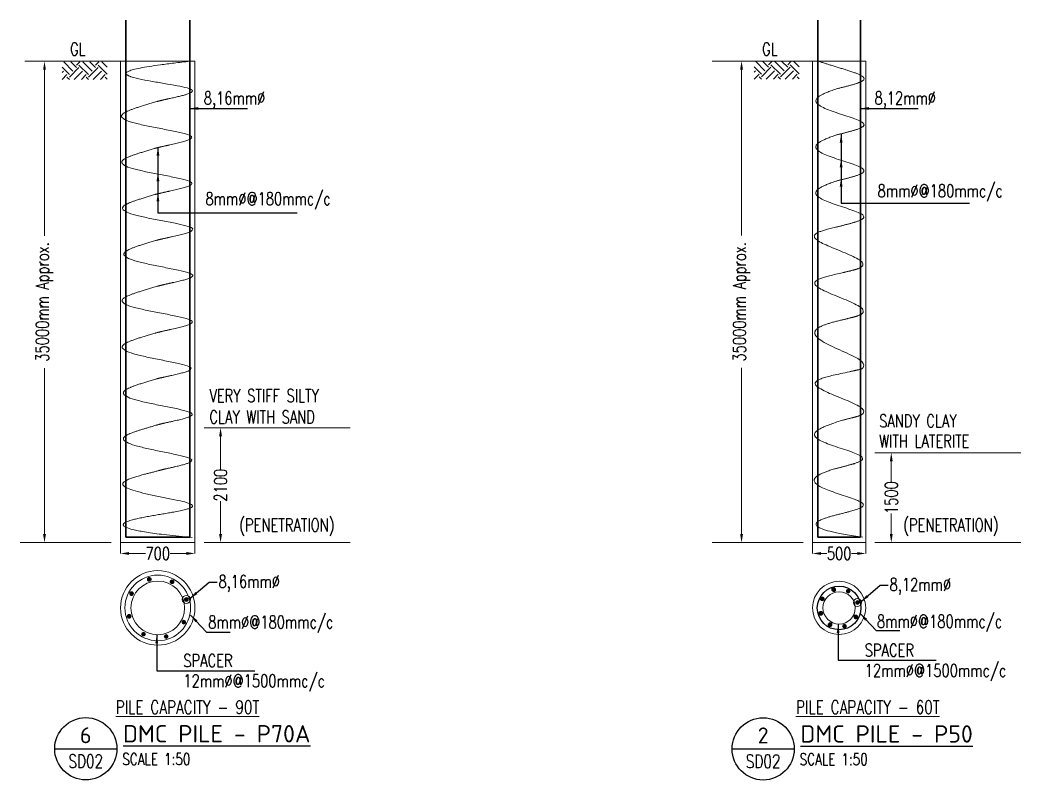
# Model space of a CAD drawing. Header units: millimetres. Extents: x -545754 to 527377, y 134623 to 1871324.
# Drawn here: x 438449 to 447856, y 201431 to 208570 of the extents above; entities that cross this region are included whole.
import ezdxf
from ezdxf.enums import TextEntityAlignment as Align

# ---------------------------------------------------------------- set-up
doc = ezdxf.new("R2010")
doc.units = ezdxf.units.MM
doc.header["$PDMODE"] = 35
doc.layers.get('Defpoints').update_dxf_attribs({"color": 252})
for name, color, linetype, lineweight in [('Geo Dim@30 Sec', 52, 'Continuous', 18), ('Geo Hatch', 86, 'Continuous', 5), ('Geo Rein Bar Main', 21, 'Continuous', 30), ('Geo Rein Bar StirrupS', 232, 'Continuous', 18), ('Geo Section Line', 84, 'Continuous', 13), ('Geo Text 100', 7, 'Continuous', 9), ('Geo-Rein Bar Main', 21, 'Continuous', 30), ('Geo-Rein Leader', 252, 'Continuous', 25), ('Geo-Sec Sml', 7, 'Continuous', 25), ('Geo-Section Line', 84, 'Continuous', 13), ('Geo-TEXT', 7, 'Continuous', 20)]:
    doc.layers.add(name, color=color, linetype=linetype, lineweight=lineweight)
doc.layers.add('GEO-TITTLE HEAD', color=7, linetype='Continuous')
doc.styles.add('Geo T Arial', font='arial.ttf', dxfattribs={"width": 0.75})
doc.styles.add('Geo Txt Narr', font='simplex8.shx')
doc.styles.add('ISCOPEUR', font='isocpeur.ttf')
doc.styles.add('simplex', font='simplex.shx', dxfattribs={"width": 0.75})
doc.styles.get("Standard").update_dxf_attribs({"font": 'arial.ttf'})
doc.dimstyles.new('Geo1-50 Dim 100', dxfattribs={"dimtxt": 120, "dimasz": 80, "dimexe": 0.11, "dimexo": 0.2, "dimgap": 0.1, "dimtad": 0, "dimdec": 0, "dimdsep": 46, "dimtxsty": 'simplex', "dimcen": 5, "dimdle": 11, "dimclrd": 252, "dimclre": 252, "dimclrt": 54, "dimadec": 0, "dimazin": 0, "dimtfac": 1, "dimtdec": 0, "dimtmove": 0, "dimatfit": 3, "dimfxl": 1, "dimlwd": -1, "dimlwe": -1, "dimarcsym": 0})

# ---------------------------------------------------------------- blocks, each defined once
blk = doc.blocks.new('GEO TITLE HEAD NAME')
at = {"layer": 'GEO-TITTLE HEAD'}
blk.add_line((-12.94, 0.02), (-1.27, 0.02), dxfattribs=at)
blk.add_circle((-7.1, 0.02), 5.84, dxfattribs=at)
at = {"layer": 'Geo-Sec Sml', "lineweight": 18, "ltscale": 0.1, "style": 'Geo T Arial'}
blk.add_attdef('WALL_SECTION', text='', height=3, dxfattribs=at).set_placement((-7.1, 3.52), align=Align.MIDDLE)
at = {"layer": 'Geo-Sec Sml', "color": 84, "style": 'Geo Txt Narr'}
blk.add_attdef('DRAWING-REF', text='', height=2.5, dxfattribs=at).set_placement((-7.1, -2.31), align=Align.MIDDLE)
at = {"layer": 'Geo-TEXT', "style": 'Geo T Arial'}
blk.add_attdef('%%ULAYOUT', (-0.1, 1.21), '', height=4, dxfattribs=at)
at = {"layer": 'Geo-TEXT'}
blk.add_attdef('SCALE', (-0.24, -3.03), '', height=2, dxfattribs=at)
blk = doc.blocks.new('*D143')
at = {"layer": 'Defpoints', "color": 0, "transparency": 16777216}
for p in [(445897, 203660.8), (446397, 203660.8), (446397, 203558.8)]:
    blk.add_point(p, dxfattribs=at)
at = {"layer": 'Geo Dim@30 Sec', "color": 252, "transparency": 16777216}
for p, q in [((445897, 203660.6), (445897, 203558.7)), ((446397, 203660.6), (446397, 203558.7))]:
    blk.add_line(p, q, dxfattribs=at)
at = {"layer": 'Geo Dim@30 Sec', "color": 252, "linetype": 'Continuous', "transparency": 16777216}
for p, q in [((445977, 203558.8), (446031.2, 203558.8)), ((446317, 203558.8), (446262.8, 203558.8))]:
    blk.add_line(p, q, dxfattribs=at)
at = {"layer": 'Geo Dim@30 Sec', "color": 252, "transparency": 16777216}
for points in [[(445977, 203572.1), (445977, 203545.4), (445897, 203558.8)], [(446317, 203572.1), (446317, 203545.4), (446397, 203558.8)]]:
    blk.add_solid(points, dxfattribs=at)
at = {"layer": 'Geo Dim@30 Sec', "color": 54, "transparency": 16777216, "insert": (446147, 203558.8), "char_height": 120, "attachment_point": 5, "style": 'simplex'}
blk.add_mtext('500', dxfattribs=at)
blk = doc.blocks.new('*D141')
at = {"layer": 'Defpoints', "color": 0, "transparency": 16777216}
for p in [(446521.5, 204505.6), (446637.2, 204505.6), (446521.5, 203660.8)]:
    blk.add_point(p, dxfattribs=at)
at = {"layer": 'Geo Dim@30 Sec', "color": 252, "transparency": 16777216}
for p, q in [((446521.7, 204505.6), (446637.3, 204505.6)), ((446521.7, 203660.8), (446637.3, 203660.8))]:
    blk.add_line(p, q, dxfattribs=at)
at = {"layer": 'Geo Dim@30 Sec', "color": 252, "linetype": 'Continuous', "transparency": 16777216}
for p, q in [((446637.2, 204425.6), (446637.2, 204233.3)), ((446637.2, 203740.8), (446637.2, 203933.1))]:
    blk.add_line(p, q, dxfattribs=at)
at = {"layer": 'Geo Dim@30 Sec', "color": 252, "transparency": 16777216}
for points in [[(446623.9, 204425.6), (446650.6, 204425.6), (446637.2, 204505.6)], [(446623.9, 203740.8), (446650.6, 203740.8), (446637.2, 203660.8)]]:
    blk.add_solid(points, dxfattribs=at)
at = {"layer": 'Geo Dim@30 Sec', "color": 54, "transparency": 16777216, "insert": (446637.2, 204083.2), "char_height": 120, "attachment_point": 5, "rotation": 90, "style": 'simplex'}
blk.add_mtext('1500', dxfattribs=at)
blk = doc.blocks.new('Rein Bar Crs')
at = {"layer": 'Geo-Rein Bar Main'}
h = blk.add_hatch(color=256, dxfattribs=at)
h.dxf.hatch_style = 1
h.paths.add_polyline_path([(-16.8, 0, 1), (16.8, 0, 1)])
at = {"layer": 'Geo-Rein Bar Main', "lineweight": 0}
blk.add_circle((0, 0), 16.8, dxfattribs=at)
blk = doc.blocks.new('*U126')
at = {"layer": 'Geo Rein Bar Main', "lineweight": 5, "xscale": 1.04887936894029, "yscale": 1.04887936894029, "zscale": 1.04887936894029}
blk.add_blockref('Rein Bar Crs', (0, 0), dxfattribs=at)
blk = doc.blocks.new('*U125')
at = {"layer": 'Geo Rein Bar Main', "color": 0, "linetype": 'ByBlock', "lineweight": -2}
for p, rotation in [((147495.6, -31805.5), 225), ((147388.9, -31891.8), 270.0000000000001), ((147632.1, -31819.9), 180), ((147718.4, -31926.6), 135), ((147374.5, -32028.3), 315), ((147703.9, -32063.1), 90.00000000000004), ((147597.2, -32149.4), 45.00000000000001)]:
    blk.add_blockref('*U126', p, dxfattribs=dict(at, rotation=rotation))
blk.add_blockref('*U126', (147460.8, -32135), dxfattribs=at)
blk = doc.blocks.new('*D142')
at = {"layer": 'Defpoints', "color": 0, "transparency": 16777216}
for p in [(445291.8, 208184.4), (445230.2, 203660.8), (445291.8, 203660.8)]:
    blk.add_point(p, dxfattribs=at)
at = {"layer": 'Geo Dim@30 Sec', "color": 252, "transparency": 16777216}
for p, q in [((445291.6, 208184.4), (445230.1, 208184.4)), ((445291.6, 203660.8), (445230.1, 203660.8))]:
    blk.add_line(p, q, dxfattribs=at)
at = {"layer": 'Geo Dim@30 Sec', "color": 252, "linetype": 'Continuous', "transparency": 16777216}
for p, q in [((445230.2, 208104.4), (445230.2, 206544.2)), ((445230.2, 203740.8), (445230.2, 205301.1))]:
    blk.add_line(p, q, dxfattribs=at)
at = {"layer": 'Geo Dim@30 Sec', "color": 252, "transparency": 16777216}
for points in [[(445216.9, 208104.4), (445243.5, 208104.4), (445230.2, 208184.4)], [(445216.9, 203740.8), (445243.5, 203740.8), (445230.2, 203660.8)]]:
    blk.add_solid(points, dxfattribs=at)
at = {"layer": 'Geo Dim@30 Sec', "color": 54, "transparency": 16777216, "insert": (445230.2, 205922.6), "char_height": 120, "attachment_point": 5, "rotation": 90, "style": 'simplex'}
blk.add_mtext('35000mm Approx.', dxfattribs=at)
blk = doc.blocks.new('*D284')
at = {"layer": 'Defpoints', "color": 0, "transparency": 16777216}
for p in [(439393.8, 203660.8), (440093.8, 203660.8), (440093.8, 203558.8)]:
    blk.add_point(p, dxfattribs=at)
at = {"layer": 'Geo Dim@30 Sec', "color": 252, "transparency": 16777216}
for p, q in [((439393.8, 203660.6), (439393.8, 203558.7)), ((440093.8, 203660.6), (440093.8, 203558.7))]:
    blk.add_line(p, q, dxfattribs=at)
at = {"layer": 'Geo Dim@30 Sec', "color": 252, "linetype": 'Continuous', "transparency": 16777216}
for p, q in [((439473.8, 203558.8), (439627.9, 203558.8)), ((440013.8, 203558.8), (439859.6, 203558.8))]:
    blk.add_line(p, q, dxfattribs=at)
at = {"layer": 'Geo Dim@30 Sec', "color": 252, "transparency": 16777216}
for points in [[(439473.8, 203572.1), (439473.8, 203545.4), (439393.8, 203558.8)], [(440013.8, 203572.1), (440013.8, 203545.4), (440093.8, 203558.8)]]:
    blk.add_solid(points, dxfattribs=at)
at = {"layer": 'Geo Dim@30 Sec', "color": 54, "transparency": 16777216, "insert": (439743.8, 203558.8), "char_height": 120, "attachment_point": 5, "style": 'simplex'}
blk.add_mtext('700', dxfattribs=at)
blk = doc.blocks.new('*U124')
at = {"layer": 'Geo Rein Bar Main', "lineweight": 5, "xscale": 1.04887936894029, "yscale": 1.04887936894029, "zscale": 1.04887936894029}
blk.add_blockref('Rein Bar Crs', (0, 0), dxfattribs=at)
blk = doc.blocks.new('*U123')
at = {"layer": 'Geo Rein Bar Main', "color": 0, "linetype": 'ByBlock', "lineweight": -2}
for p, rotation in [((147467.1, -31708.9), 225), ((147680.2, -31731.5), 180), ((147300.4, -31843.7), 270.0000000000001), ((147814.9, -31898.1), 135), ((147277.9, -32056.8), 315), ((147792.4, -32111.2), 90.00000000000004), ((147625.8, -32246), 45.00000000000001)]:
    blk.add_blockref('*U124', p, dxfattribs=dict(at, rotation=rotation))
blk.add_blockref('*U124', (147412.6, -32223.4), dxfattribs=at)
blk = doc.blocks.new('*D283')
at = {"layer": 'Defpoints', "color": 0, "transparency": 16777216}
for p in [(440218.3, 204739.3), (440334, 204739.3), (440218.3, 203660.8)]:
    blk.add_point(p, dxfattribs=at)
at = {"layer": 'Geo Dim@30 Sec', "color": 252, "transparency": 16777216}
for p, q in [((440218.5, 204739.3), (440334.1, 204739.3)), ((440218.5, 203660.8), (440334.1, 203660.8))]:
    blk.add_line(p, q, dxfattribs=at)
at = {"layer": 'Geo Dim@30 Sec', "color": 252, "linetype": 'Continuous', "transparency": 16777216}
for p, q in [((440334, 204659.3), (440334, 204350.1)), ((440334, 203740.8), (440334, 204049.9))]:
    blk.add_line(p, q, dxfattribs=at)
at = {"layer": 'Geo Dim@30 Sec', "color": 252, "transparency": 16777216}
for points in [[(440320.6, 204659.3), (440347.3, 204659.3), (440334, 204739.3)], [(440320.6, 203740.8), (440347.3, 203740.8), (440334, 203660.8)]]:
    blk.add_solid(points, dxfattribs=at)
at = {"layer": 'Geo Dim@30 Sec', "color": 54, "transparency": 16777216, "insert": (440334, 204200), "char_height": 120, "attachment_point": 5, "rotation": 90, "style": 'simplex'}
blk.add_mtext('2100', dxfattribs=at)
blk = doc.blocks.new('*D285')
at = {"layer": 'Defpoints', "color": 0, "transparency": 16777216}
for p in [(438752.3, 208182.1), (438679.4, 203660.8), (438741, 203660.8)]:
    blk.add_point(p, dxfattribs=at)
at = {"layer": 'Geo Dim@30 Sec', "color": 252, "transparency": 16777216}
for p, q in [((438752.1, 208182.1), (438679.3, 208182.1)), ((438740.8, 203660.8), (438679.3, 203660.8))]:
    blk.add_line(p, q, dxfattribs=at)
at = {"layer": 'Geo Dim@30 Sec', "color": 252, "linetype": 'Continuous', "transparency": 16777216}
for p, q in [((438679.4, 208102.1), (438679.4, 206543)), ((438679.4, 203740.8), (438679.4, 205299.9))]:
    blk.add_line(p, q, dxfattribs=at)
at = {"layer": 'Geo Dim@30 Sec', "color": 252, "transparency": 16777216}
for points in [[(438666.1, 208102.1), (438692.7, 208102.1), (438679.4, 208182.1)], [(438666.1, 203740.8), (438692.7, 203740.8), (438679.4, 203660.8)]]:
    blk.add_solid(points, dxfattribs=at)
at = {"layer": 'Geo Dim@30 Sec', "color": 54, "transparency": 16777216, "insert": (438679.4, 205921.5), "char_height": 120, "attachment_point": 5, "rotation": 90, "style": 'simplex'}
blk.add_mtext('35000mm Approx.', dxfattribs=at)

msp = doc.modelspace()

# ---------------------------------------------------------------- hatches: boundary and pattern name
at = {"layer": 'Geo Hatch', "linetype": 'ByBlock', "ltscale": 50}
h = msp.add_hatch(dxfattribs=at)
h.set_pattern_fill('EARTH', color=256, scale=20, angle=45)
h.set_pattern_definition([(45, (-103426.97, 211379.35), (1e-14, 179.605122), [127, -127]), (45, (-103460.65, 211413.03), (1e-14, 179.605122), [127, -127]), (45, (-103494.32, 211446.7), (1e-14, 179.605122), [127, -127]), (135, (-103494.32, 211469.16), (-179.605122, 1e-14), [127, -127]), (135, (-103460.65, 211502.83), (-179.605122, 1e-14), [127, -127]), (135, (-103426.97, 211536.51), (-179.605122, 1e-14), [127, -127])])
h.paths.add_polyline_path([(438844.6, 208177.6), (439269.4, 208177.6), (439269.4, 208012.1), (438844.6, 208012.1)])
h = msp.add_hatch(dxfattribs=at)
h.set_pattern_fill('EARTH', color=256, scale=20, angle=45)
h.set_pattern_definition([(45, (-96923.73, 211382.48), (1e-14, 179.605122), [127, -127]), (45, (-96957.4, 211416.16), (1e-14, 179.605122), [127, -127]), (45, (-96991.08, 211449.83), (1e-14, 179.605122), [127, -127]), (135, (-96991.08, 211472.28), (-179.605122, 1e-14), [127, -127]), (135, (-96957.4, 211505.96), (-179.605122, 1e-14), [127, -127]), (135, (-96923.73, 211539.64), (-179.605122, 1e-14), [127, -127])])
h.paths.add_polyline_path([(445347.8, 208180.8), (445772.6, 208180.8), (445772.6, 208015.3), (445347.8, 208015.3)])

# ---------------------------------------------------------------- linework, layer by layer
at = {"layer": 'Geo Rein Bar Main'}
for p, q in [((439443.8, 208569.8, 0), (439443.8, 203710.8, 0)), ((440043.8, 208569.8, 0), (440043.8, 203710.8, 0)), ((445947, 208569.8, 0), (445947, 203710.8, 0)), ((446347, 208569.8, 0), (446347, 203710.8, 0)), ((439443.8, 203710.8, 0), (440043.8, 203710.8, 0)), ((445947, 203710.8, 0), (446347, 203710.8, 0))]:
    msp.add_line(p, q, dxfattribs=at)
at = {"layer": 'Geo Rein Bar Main', "color": 5, "lineweight": 20}
for centre, radius in [((439743.8, 203047.3, 0), 252), ((446147, 203047.3, 0), 152)]:
    msp.add_circle(centre, radius, dxfattribs=at)
at = {"layer": 'Geo Rein Bar Main', "color": 6, "lineweight": 25}
msp.add_circle((446147, 203047.3, 0), 205, dxfattribs=at)
at = {"layer": 'Geo Rein Bar StirrupS'}
msp.add_circle((439743.8, 203047.3, 0), 308, dxfattribs=at)
for points, knots in [([(439734.5, 207803.8, 0), (439850.1, 207834.2, 0), (440002.8, 207861.2, 0), (440354.6, 207940, 0), (439119.4, 208047.7, 0), (439316, 208101.5, 0), (440043.8, 208182.1, 0)], [0.558875, 0.558875, 0.558875, 0.558875, 0.558875, 1, 1, 1.684207, 1.684207, 1.684207, 1.684207, 1.684207]), ([(446115.9, 207921.3, 0), (446231.5, 207951.7, 0), (446357.5, 207978.7, 0), (446467.4, 208031.4, 0), (446189.2, 208109.9, 0), (446057.9, 208146.9, 0), (445947, 208184.4, 0)], [0.5588752, 0.5588752, 0.5588752, 0.5588752, 0.5588752, 1, 1, 1.4085484, 1.4085484, 1.4085484, 1.4085484, 1.4085484]), ([(446115.2, 207488.4, 0), (446230.8, 207518.8, 0), (446356.8, 207545.9, 0), (446520.3, 207624.2, 0), (445824.9, 207759.7, 0), (445813.8, 207817.3, 0), (446116.5, 207921.5, 0)], [0.558875, 0.558875, 0.558875, 0.558875, 0.558875, 1, 1, 1.823024, 1.823024, 1.823024, 1.823024, 1.823024]), ([(439712.7, 207363.1, 0), (439828.3, 207393.5, 0), (439980.9, 207420.5, 0), (440370.3, 207507.7, 0), (439062.2, 207630.3, 0), (439355.7, 207688, 0), (439734.5, 207803.8, 0)], [0.558875, 0.558875, 0.558875, 0.558875, 0.558875, 1, 1, 1.804112, 1.804112, 1.804112, 1.804112, 1.804112]), ([(446115, 207055.7, 0), (446230.6, 207086.1, 0), (446356.5, 207113.1, 0), (446520, 207191.4, 0), (445825.4, 207326.8, 0), (445813.6, 207384.4, 0), (446115.2, 207488.4, 0)], [0.558875, 0.558875, 0.558875, 0.558875, 0.558875, 1, 1, 1.82232, 1.82232, 1.82232, 1.82232, 1.82232]), ([(439715.7, 206930, 0), (439831.3, 206960.4, 0), (439983.9, 206987.4, 0), (440369.1, 207073.7, 0), (439092.9, 207194.6, 0), (439345.1, 207252, 0), (439712.7, 207363.1, 0)], [0.558875, 0.558875, 0.558875, 0.558875, 0.558875, 1, 1, 1.790832, 1.790832, 1.790832, 1.790832, 1.790832]), ([(446113.8, 206622.7, 0), (446229.4, 206653.1, 0), (446355.4, 206680.1, 0), (446518.9, 206758.4, 0), (445823.6, 206893.9, 0), (445812.4, 206951.5, 0), (446115, 207055.7, 0)], [0.558875, 0.558875, 0.558875, 0.558875, 0.558875, 1, 1, 1.822938, 1.822938, 1.822938, 1.822938, 1.822938]), ([(439722.8, 206498.2, 0), (439838.4, 206528.5, 0), (439991, 206555.6, 0), (440375.6, 206641.6, 0), (439104.5, 206762.3, 0), (439350.2, 206819.6, 0), (439715.7, 206930, 0)], [0.558875, 0.558875, 0.558875, 0.558875, 0.558875, 1, 1, 1.788651, 1.788651, 1.788651, 1.788651, 1.788651]), ([(446169.8, 205751.3, 0), (446285.4, 205781.7, 0), (446368.1, 205791.6, 0), (446484.5, 205888.7, 0), (445783.9, 206077, 0), (445801.7, 206116.1, 0), (446164.6, 206191.9, 0), (446280.2, 206222.3, 0), (446362.9, 206232.1, 0), (446476.7, 206327.1, 0), (445810.3, 206509, 0), (445796.4, 206552.3, 0), (446113.8, 206622.7, 0)], [0, 0, 0, 0, 0, 0.441125, 0.441125, 1.26905, 1.26905, 1.26905, 1.26905, 1.710175, 1.710175, 2.509213, 2.509213, 2.509213, 2.509213, 2.509213]), ([(439739.3, 206069.1, 0), (439854.9, 206099.5, 0), (440007.6, 206126.5, 0), (440350.2, 206202.4, 0), (439130.3, 206332, 0), (439362, 206389.5, 0), (439722.8, 206498.2, 0)], [0.558875, 0.558875, 0.558875, 0.558875, 0.558875, 1, 1, 1.783528, 1.783528, 1.783528, 1.783528, 1.783528]), ([(439718.5, 205628.8, 0), (439834.1, 205659.2, 0), (439986.8, 205686.2, 0), (440376.1, 205773.4, 0), (439068, 205896, 0), (439361.6, 205953.6, 0), (439740.4, 206069.5, 0)], [0.558875, 0.558875, 0.558875, 0.558875, 0.558875, 1, 1, 1.804112, 1.804112, 1.804112, 1.804112, 1.804112]), ([(446244.2, 205265.3, 0), (446359.8, 205295.7, 0), (446369.8, 205278.9, 0), (446489, 205405.7, 0), (445696.5, 205602.6, 0), (445881.8, 205685, 0), (446169.8, 205751.3, 0)], [0.558875, 0.558875, 0.558875, 0.558875, 0.558875, 1, 1, 1.866699, 1.866699, 1.866699, 1.866699, 1.866699]), ([(439723.1, 205196.2, 0), (439838.8, 205226.6, 0), (439991.4, 205253.6, 0), (440335.8, 205329.9, 0), (439101.2, 205460.4, 0), (439351.7, 205518, 0), (439718.5, 205628.8, 0)], [0.558875, 0.558875, 0.558875, 0.558875, 0.558875, 1, 1, 1.789981, 1.789981, 1.789981, 1.789981, 1.789981]), ([(446173.4, 204809.3, 0), (446289, 204839.7, 0), (446371.8, 204849.5, 0), (446491.7, 204949.7, 0), (445744.1, 205146.5, 0), (445811.1, 205179, 0), (446244.2, 205265.3, 0)], [0.558875, 0.558875, 0.558875, 0.558875, 0.558875, 1, 1, 1.866699, 1.866699, 1.866699, 1.866699, 1.866699]), ([(439733.9, 204765.4, 0), (439849.5, 204795.8, 0), (440002.2, 204822.8, 0), (440345.8, 204899, 0), (439117.5, 205029.1, 0), (439359.9, 205086.6, 0), (439724.2, 205196.5, 0)], [0.558875, 0.558875, 0.558875, 0.558875, 0.558875, 1, 1, 1.787217, 1.787217, 1.787217, 1.787217, 1.787217]), ([(446102.7, 204353.3, 0), (446218.3, 204383.7, 0), (446344.2, 204410.7, 0), (446513.4, 204491.7, 0), (445763.3, 204634, 0), (445803.4, 204691, 0), (446173.4, 204809.3, 0)], [0.558875, 0.558875, 0.558875, 0.558875, 0.558875, 1, 1, 1.866699, 1.866699, 1.866699, 1.866699, 1.866699]), ([(439748.6, 204336.1, 0), (439864.2, 204366.5, 0), (440016.9, 204393.6, 0), (440315.5, 204471.4, 0), (439074.9, 204605.8, 0), (439404.8, 204663.4, 0), (439733.9, 204765.4, 0)], [0.558875, 0.558875, 0.558875, 0.558875, 0.558875, 1, 1, 1.815469, 1.815469, 1.815469, 1.815469, 1.815469]), ([(440065.7, 203708.4, 0), (438743, 203830.5, 0), (439628, 203917.4, 0), (440798.8, 203989.5, 0), (439019.5, 204187.9, 0), (439466.1, 204258.7, 0), (439751.6, 204337, 0)], [0, 0, 0, 0, 0, 1, 1, 1.810059, 1.810059, 1.810059, 1.810059, 1.810059]), ([(446368.9, 203710.8, 0), (445499.4, 203833, 0), (446032.8, 203918.2, 0), (446851.7, 203993.4, 0), (445754.6, 204198.2, 0), (445835.6, 204270.4, 0), (446102.7, 204353.3, 0)], [0, 0, 0, 0, 0, 1, 1, 1.845664, 1.845664, 1.845664, 1.845664, 1.845664])]:
    msp.add_open_spline(points, degree=4, knots=knots, dxfattribs=at)
for points in [[(439716.6, 206930.3, 0), (439716.6, 206930.3, 0), (439716.6, 206930.3, 0), (439716.6, 206930.3, 0), (439716.6, 206930.3, 0)], [(446285.9, 204398.8, 0), (446286.8, 204399, 0), (446287.6, 204399.2, 0), (446288.5, 204399.4, 0), (446289.3, 204399.6, 0)]]:
    msp.add_open_spline(points, degree=4, dxfattribs=at)
at = {"layer": 'Geo Section Line'}
for centre, radius in [((439743.8, 203047.3, 0), 350), ((446147, 203047.3, 0), 250), ((440012.3, 203126.6, 0), 37.7), ((446319, 203098.1, 0), 37.7)]:
    msp.add_circle(centre, radius, dxfattribs=at)
at = {"layer": 'Geo-Section Line'}
for p, q in [((440093.8, 208182.1, 0), (438495.1, 208182.1, 0)), ((439393.8, 208182.1, 0), (439393.8, 203660.8, 0)), ((440093.8, 208182.1, 0), (440093.8, 203660.8, 0)), ((446397, 208184.4, 0), (444952.7, 208184.4, 0)), ((445897, 208184.4, 0), (445897, 203660.8, 0)), ((446397, 208184.4, 0), (446397, 203660.8, 0)), ((440180.8, 204739.3, 0), (441552.7, 204739.3, 0)), ((446484, 204505.6, 0), (447856, 204505.6, 0)), ((439306.7, 203660.8, 0), (438449.4, 203660.8, 0)), ((439393.8, 203660.8, 0), (440093.8, 203660.8, 0)), ((440180.8, 203660.8, 0), (441552.7, 203660.8, 0)), ((445810, 203660.8, 0), (444952.7, 203660.8, 0)), ((445897, 203660.8, 0), (446397, 203660.8, 0)), ((446484, 203660.8, 0), (447856, 203660.8, 0))]:
    msp.add_line(p, q, dxfattribs=at)

# ---------------------------------------------------------------- block references
at = {"layer": 'Geo Rein Bar Main'}
for name, p in [('*U123', (292197.3, 235024.7, 0)), ('*U125', (298600.6, 235024.7, 0))]:
    msp.add_blockref(name, p, dxfattribs=at)
at = {"layer": 'GEO-TITTLE HEAD'}
ref = msp.add_blockref('GEO TITLE HEAD NAME', (439422.3, 201723.3, 0), dxfattribs=dict(at, xscale=50, yscale=50, zscale=50))
ref.add_attrib('%%ULAYOUT', '%%uDMC PILE - P70A', (439417.5, 201783.9, 0), dxfattribs={"color": 7, "ltscale": 0.5, "height": 162.5, "style": 'ISCOPEUR'})
ref.add_attrib('SCALE', 'SCALE 1:50', (439410.4, 201572, 0), dxfattribs={"color": 7, "ltscale": 0.5, "height": 110, "style": 'simplex', "width": 0.75})
ref.add_attrib('DRAWING-REF', 'SD02', dxfattribs={"color": 7, "ltscale": 0.5, "height": 125, "style": 'simplex', "width": 0.75}).set_placement((439067.2, 201607.8, 0), align=Align.MIDDLE)
ref.add_attrib('WALL_SECTION', '6', dxfattribs={"color": 7, "lineweight": 18, "ltscale": 0.1, "height": 150, "style": 'ISCOPEUR'}).set_placement((439067.2, 201851.2, 0), align=Align.MIDDLE)
ref = msp.add_blockref('GEO TITLE HEAD NAME', (445788.1, 201721.7, 0), dxfattribs=dict(at, xscale=50, yscale=50, zscale=50))
ref.add_attrib('%%ULAYOUT', '%%uDMC PILE - P50', (445783.3, 201782.2, 0), dxfattribs={"color": 7, "ltscale": 0.5, "height": 162.5, "style": 'ISCOPEUR'})
ref.add_attrib('SCALE', 'SCALE 1:50', (445776.2, 201570.4, 0), dxfattribs={"color": 7, "ltscale": 0.5, "height": 110, "style": 'simplex', "width": 0.75})
ref.add_attrib('DRAWING-REF', 'SD02', dxfattribs={"color": 7, "ltscale": 0.5, "height": 125, "style": 'simplex', "width": 0.75}).set_placement((445433.1, 201606.1, 0), align=Align.MIDDLE)
ref.add_attrib('WALL_SECTION', '2', dxfattribs={"color": 7, "lineweight": 18, "ltscale": 0.1, "height": 150, "style": 'ISCOPEUR'}).set_placement((445433.1, 201849.6, 0), align=Align.MIDDLE)

# ---------------------------------------------------------------- texts
at = {"layer": 'Geo Text 100', "style": 'simplex', "width": 0.75}
for s, p in [('GL ', (438919.7, 208237.1)), ('GL ', (445423, 208237.1)), ('8,16mmØ', (440176.1, 207777.7)), ('8,12mmØ', (446479.4, 207777.7)), ('SANDY CLAY', (446523, 204744)), ('WITH LATERITE', (446523, 204554.3)), ('(PENETRATION)', (440509.5, 203765.9)), ('(PENETRATION)', (446749.4, 203765.9)), ('8,16mm%%C', (440314.3, 203235.6)), ('8,12mm%%C', (446621, 203207.1)), ('8mmØ@180mmc/c', (440217.8, 202854, 0)), ('8mmØ@180mmc/c', (446502.8, 202861.5, 0)), ('SPACER', (446387.8, 202590.1, 0)), ('SPACER', (439984.6, 202492.4, 0)), ('12mmØ@1500mmc/c', (446387.8, 202399.7, 0)), ('12mmØ@1500mmc/c', (439984.6, 202302, 0))]:
    msp.add_text(s, height=120, dxfattribs=at).set_placement(p)
at = {"layer": 'Geo Text 100', "char_height": 120, "attachment_point": 1, "style": 'simplex'}
for insert in [(446508.4, 207025.6), (440192, 206951)]:
    msp.add_mtext('8mm%%C@180mmc/c', dxfattribs=dict(at, insert=insert))
at = {"layer": 'Geo Text 100', "insert": (440229.1, 205101.1), "char_height": 120, "width": 2455.071, "attachment_point": 1, "style": 'simplex'}
msp.add_mtext('VERY STIFF SILTY \\PCLAY WITH SAND', dxfattribs=at)
at = {"layer": 'Geo-TEXT', "lineweight": 15, "style": 'simplex', "width": 0.75}
for s, p in [('%%UPILE CAPACITY - 90T', (439348.3, 202052.4, 0)), ('%%UPILE CAPACITY - 60T', (445741.4, 202052.2))]:
    msp.add_text(s, height=125, dxfattribs=at).set_placement(p)

# ---------------------------------------------------------------- dimensions: what is measured, and where the dimension line sits
at = {"layer": 'Geo Dim@30 Sec'}
for base, p1, p2, angle, text, picture, middle in [((438679.4, 203660.8, 0), (438752.3, 208182.1, 0), (438741, 203660.8, 0), 270, '35000mm Approx.', '*D285', (438679.4, 205921.5, 0)), ((445230.2, 203660.8, 0), (445291.8, 208184.4, 0), (445291.8, 203660.8, 0), 270, '35000mm Approx.', '*D142', (445230.2, 205922.6, 0)), ((440334, 204739.3, 0), (440218.3, 203660.8, 0), (440218.3, 204739.3, 0), 90, '2100', '*D283', (440334, 204200, 0)), ((446637.2, 204505.6, 0), (446521.5, 203660.8, 0), (446521.5, 204505.6, 0), 90, '1500', '*D141', (446637.2, 204083.2, 0))]:
    dim = msp.add_linear_dim(base=base, p1=p1, p2=p2, angle=angle, text=text, dimstyle='Geo1-50 Dim 100', dxfattribs=at)
    dim.commit()
    dim.dimension.update_dxf_attribs({"geometry": picture, "text_midpoint": middle})
for base, p1, p2, picture, middle in [((440093.8, 203558.8, 0), (439393.8, 203660.8, 0), (440093.8, 203660.8, 0), '*D284', (439743.8, 203558.8, 0)), ((446397, 203558.8, 0), (445897, 203660.8, 0), (446397, 203660.8, 0), '*D143', (446147, 203558.8, 0))]:
    dim = msp.add_linear_dim(base=base, p1=p1, p2=p2, dimstyle='Geo1-50 Dim 100', dxfattribs=at)
    dim.commit()
    dim.dimension.update_dxf_attribs({"geometry": picture, "text_midpoint": middle})

# ---------------------------------------------------------------- leaders
at = {"layer": 'Geo-Rein Leader', "linetype": 'Continuous'}
for points in [[(440043.8, 207738.8, 0), (440586.5, 207738.8, 0)], [(446347, 207738.8, 0), (446889.8, 207738.8, 0)], [(446165.9, 207498.3, 0), (446165.9, 206849.5, 0), (447372.8, 206849.5, 0)], [(439745.7, 207376.3, 0), (439745.7, 206758.8, 0), (441052.5, 206758.8, 0)], [(446165.9, 207267.5, 0), (446165.9, 207080.9, 0)], [(439745.7, 207136, 0), (439745.7, 206949.4, 0)], [(446165.9, 207085.3, 0), (446165.9, 206898.7, 0)], [(439745.7, 206945.4, 0), (439745.7, 206758.8, 0)], [(440046.6, 203135.2, 0), (440225.7, 203288.2, 0), (440302.3, 203288.2, 0)], [(446353.3, 203106.6, 0), (446532.3, 203259.7, 0), (446609, 203259.7, 0)], [(446345.6, 202994.3, 0), (446494.3, 202834, 0), (446718, 202834, 0)], [(440052.7, 202980.2, 0), (440201.4, 202819.9, 0), (440425, 202819.9, 0)], [(446137.3, 202890.8, 0), (446137.3, 202555.4, 0), (447058.5, 202555.4, 0)], [(439734.1, 202793.1, 0), (439734.1, 202457.7, 0), (440655.2, 202457.7, 0)]]:
    msp.add_leader(points, dimstyle='Geo1-50 Dim 100', override={"dimtxt": 90, "dimasz": 80, "dimclrt": 52, "dimtmove": 2}, dxfattribs=at)

doc.saveas('drawing.dxf')
